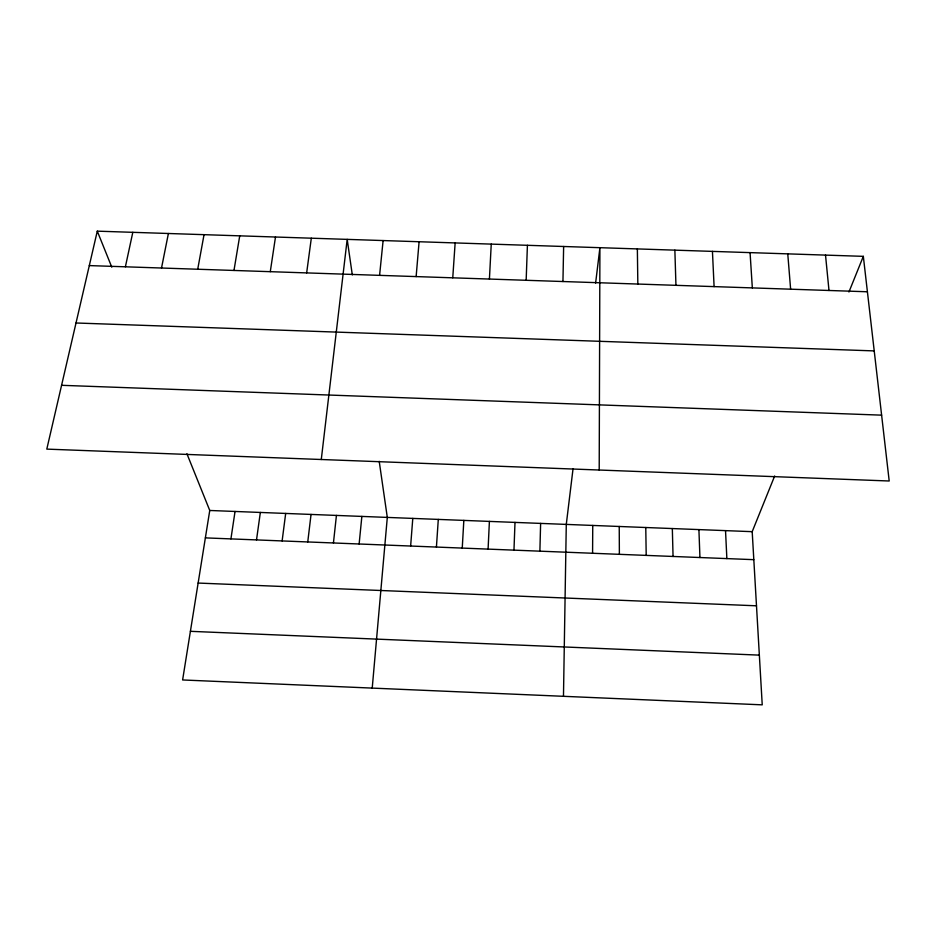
<?xml version="1.0" encoding="UTF-8"?>
<svg xmlns="http://www.w3.org/2000/svg" width="936" height="936" viewBox="0 0 936 936"><rect width="100%" height="100%" fill="white"/><g stroke="black" fill="none" stroke-linecap="round" stroke-linejoin="round"><path stroke-width="1.4" d="M599.204 470.024L599.918 247.689L595.612 283.093M592.582 553.27L592.745 525.447M563.472 696.302L566.28 524.406L573.054 468.643M562.945 281.525L563.636 246.496M539.885 551.175L540.622 523.411M526.161 280.285L527.413 245.302M513.969 550.146L514.999 522.405M488.089 549.116L489.399 521.41M489.423 279.057L491.248 244.109M462.244 548.087L463.835 520.404M436.422 547.057L438.294 519.41M452.755 277.816L455.142 242.927M410.635 546.039L412.788 518.415M416.134 276.588L419.094 241.745M372.224 688.089L387.305 517.409L379.209 461.308M359.131 543.991L361.858 516.415M379.583 275.359L383.116 240.552M333.438 542.974L336.433 515.42M321.282 459.506L347.186 239.37L352.31 274.903M307.757 541.956L311.045 514.437M282.122 540.938L285.679 513.443M306.657 272.902L311.314 238.2M256.511 539.92L260.348 512.448M270.282 271.674L275.488 237.019M230.923 538.902L235.041 511.465M186.919 453.749L209.758 510.471L182.614 679.957L762.232 704.843L752.193 531.671L774.669 475.991M233.977 270.457L239.733 235.849M197.718 269.24L204.036 234.667M161.519 268.012L168.398 233.497M125.389 266.795L132.807 232.327M97.285 231.157L46.8 449.116L889.2 480.999L863.331 256.347L97.285 231.157L111.793 267.181M848.94 292.009L863.331 256.347M89.306 265.59L867.415 291.775M76.015 322.99L874.224 350.906M61.577 385.304L881.618 415.151M209.758 510.471L752.193 531.671M205.37 537.884L753.808 559.669M198.139 583.058L756.487 605.803M190.406 631.32L759.353 655.13M825.517 255.107L828.992 290.488M787.761 253.855L790.627 289.189M750.064 252.626L752.333 287.902M712.436 251.386L714.098 286.615M725.529 530.63L726.862 558.593M698.911 529.6L699.941 557.528M674.868 250.146L675.944 285.328M672.329 528.559L673.054 556.464M645.77 527.518L646.203 555.399M637.357 248.917L637.837 284.053M619.234 526.477L619.375 554.323"/></g></svg>
